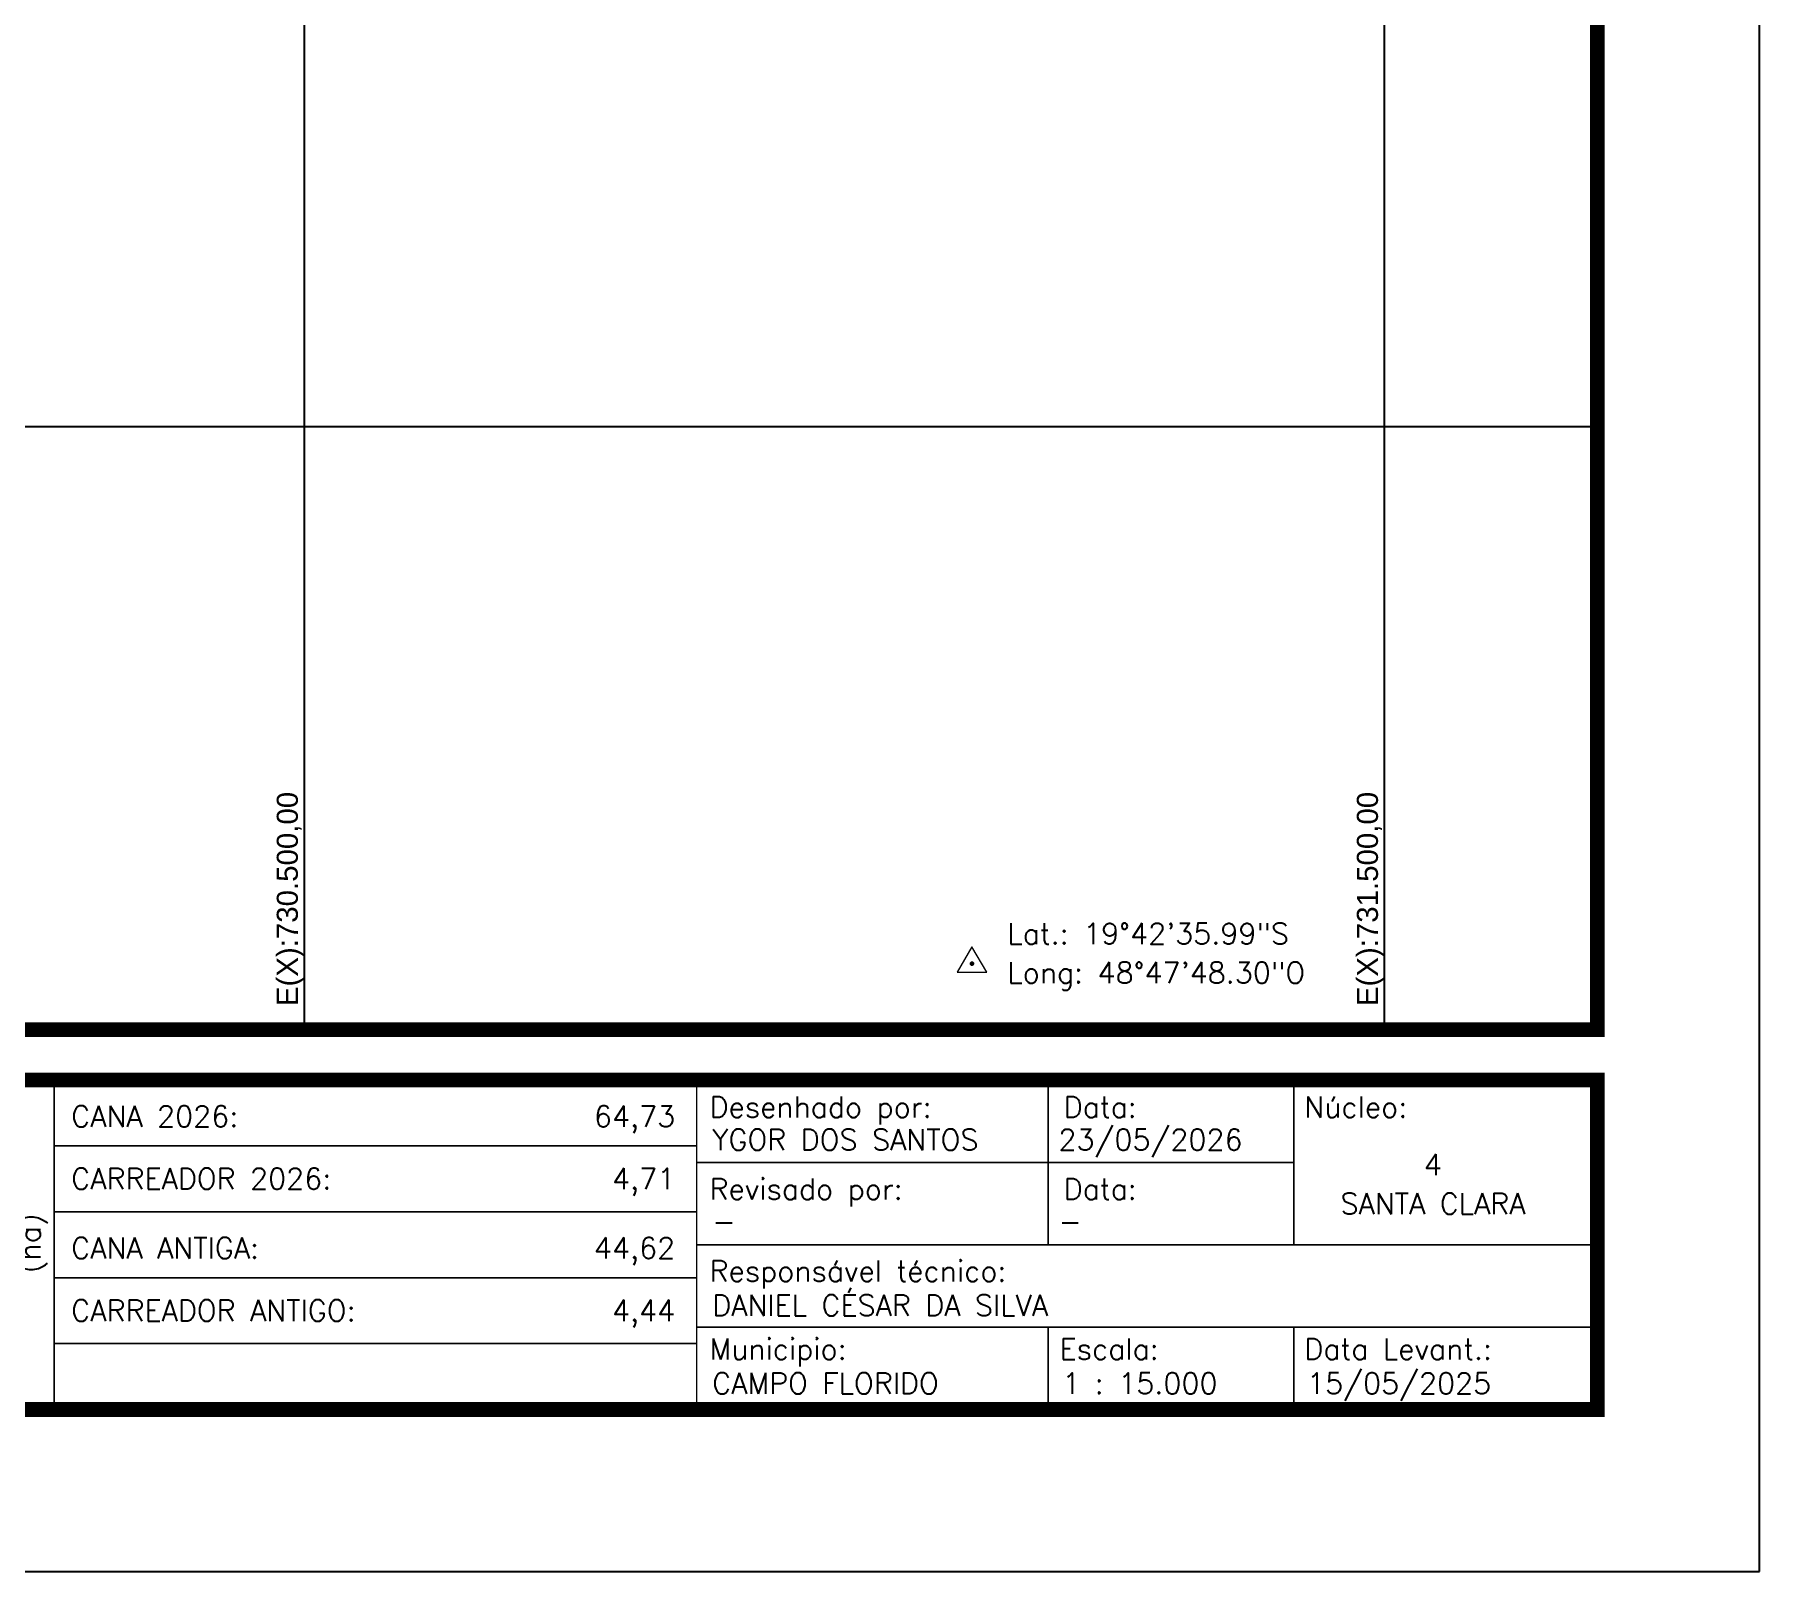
# Model space of a CAD drawing. Extents: x 728697 to 731847, y 7817040 to 7821495.
# Drawn here: x 730250 to 731847, y 7817040 to 7818463 of the extents above; entities that cross this region are included whole.
import ezdxf
from ezdxf.enums import TextEntityAlignment as Align

# ---------------------------------------------------------------- set-up
doc = ezdxf.new("R2010")
doc.units = 0
doc.header["$MEASUREMENT"] = 0
doc.linetypes.add('LIN0', pattern=[0])
for name, color, linetype in [('GRID', 8, 'Continuous'), ('Margem', 5, 'Continuous'), ('TEXTO', 7, 'Continuous')]:
    doc.layers.add(name, color=color, linetype=linetype)
doc.styles.add('SIMPLEX', font='simplex', dxfattribs={"height": 0.2})
doc.styles.get("Standard").update_dxf_attribs({"font": 'arial.ttf'})

msp = doc.modelspace()

# ---------------------------------------------------------------- linework, layer by layer
at = {"layer": 'GRID'}
for points in [[(731500, 7820176.9), (731500, 7817541.7)], [(730500, 7818989.4), (730500, 7817541.7)], [(731697.4, 7818100), (728847.4, 7818100)]]:
    msp.add_lwpolyline(points, dxfattribs=at)
at = {"layer": 'Margem', "color": 174, "linetype": 'LIN0', "flags": 128}
msp.add_lwpolyline([(731847.4, 7817040.1), (731847.4, 7821495.1), (728697.4, 7821495.1), (728697.4, 7817040.1)], close=True, dxfattribs=at)
at = {"layer": 'Margem', "color": 174, "linetype": 'LIN0', "const_width": 13.6, "flags": 128}
for points in [[(731697.4, 7817541.7), (731697.4, 7821345.1), (728847.4, 7821345.1), (728847.4, 7817541.7)], [(728847.4, 7817495.1), (731697.4, 7817495.1), (731697.4, 7817190.1), (728847.4, 7817190.1)]]:
    msp.add_lwpolyline(points, close=True, dxfattribs=at)
at = {"layer": 'Margem', "color": 174, "linetype": 'LIN0', "const_width": 1.51, "flags": 128}
for points in [[(730268.5, 7817495.1), (730268.5, 7817193.8)], [(730863.4, 7817495.1), (730863.4, 7817193.8)], [(731188.8, 7817342.6), (731188.8, 7817495.1)], [(731416.4, 7817342.6), (731416.4, 7817495.1)], [(730268.5, 7817434.1), (730863.4, 7817434.1)], [(730863.4, 7817418.8), (731416.4, 7817418.8)], [(730268.5, 7817373.1), (730863.4, 7817373.1)], [(730863.4, 7817342.6), (731697.6, 7817342.6)], [(730268.5, 7817312.1), (730863.4, 7817312.1)], [(730863.4, 7817266.3), (731697.5, 7817266.3)], [(731188.8, 7817266.3), (731188.8, 7817190.8)], [(731416.4, 7817266.3), (731416.4, 7817190.8)], [(730268.5, 7817251.1), (730863.4, 7817251.1)]]:
    msp.add_lwpolyline(points, dxfattribs=at)
at = {"layer": 'TEXTO', "color": 7, "lineweight": 9, "flags": 128}
msp.add_lwpolyline([(731104.7, 7817595.1), (731131.9, 7817595.1), (731118.3, 7817618.6)], close=True, dxfattribs=at)
at = {"layer": 'TEXTO', "color": 7, "lineweight": 9, "const_width": 2.12, "flags": 128}
msp.add_lwpolyline([(731117.2, 7817602.9, -1), (731119.4, 7817602.9, -1)], format="xyb", close=True, dxfattribs=at)

# ---------------------------------------------------------------- texts
at = {"layer": 'GRID'}
for s, p in [('E(X):730.500,00', (730500, 7817563.6)), ('E(X):731.500,00', (731500, 7817563.6))]:
    msp.add_text(s, height=19.5, rotation=90, dxfattribs=at).set_placement(p, align=Align.BOTTOM_LEFT)
at = {"layer": 'Margem', "color": 7, "linetype": 'Continuous', "style": 'SIMPLEX'}
for s, p in [('CANA 2026:', (730284.4, 7817471.3)), ('YGOR DOS SANTOS', (730877.8, 7817449.6)), ('23/05/2026', (731198.3, 7817449.6)), ('CARREADOR 2026:', (730284.4, 7817413.5)), ('-', (730877.8, 7817374)), ('-', (731198.3, 7817374)), ('CANA ANTIGA:', (730284.4, 7817349.3)), ('DANIEL CÉSAR DA SILVA', (730877.8, 7817296.2)), ('CARREADOR ANTIGO:', (730284.4, 7817291.5)), ('CAMPO FLORIDO', (730877.8, 7817224)), ('1 : 15.000', (731201.9, 7817224)), ('15/05/2025', (731428.5, 7817224))]:
    msp.add_text(s, height=19.5, dxfattribs=at).set_placement(p, align=Align.TOP_LEFT)
for s, p in [('64,73', (730843.5, 7817471.3)), ('4,71', (730843.5, 7817413.5)), ('44,62', (730843.5, 7817349.3)), ('4,44', (730843.5, 7817291.5))]:
    msp.add_text(s, height=19.5, dxfattribs=at).set_placement(p, align=Align.TOP_RIGHT)
at = {"layer": 'Margem', "color": 7, "linetype": 'Continuous', "lineweight": 9, "style": 'SIMPLEX'}
for s, p in [('Desenhado por:', (730875.3, 7817479.9)), ('Data:', (731203.2, 7817479.9)), ('Núcleo:', (731426, 7817479.9)), ('Revisado por:', (730875.3, 7817404)), ('Data:', (731203.2, 7817404)), ('Responsável técnico:', (730875.3, 7817328)), ('Municipio:', (730875.3, 7817255.8)), ('Escala:', (731199.3, 7817255.8)), ('Data Levant.:', (731426, 7817255.8))]:
    msp.add_text(s, height=19.5, dxfattribs=at).set_placement(p, align=Align.TOP_LEFT)
at = {"layer": 'Margem', "color": 7, "linetype": 'Continuous', "style": 'SIMPLEX'}
for s, p in [('4', (731545.1, 7817416.8)), ('SANTA CLARA', (731545.1, 7817380.8))]:
    msp.add_text(s, height=19.5, dxfattribs=at).set_placement(p, align=Align.MIDDLE_CENTER)
msp.add_text('(ha)', height=19.5, rotation=90, dxfattribs=at).set_placement((730246, 7817344.1), align=Align.MIDDLE_CENTER)
at = {"layer": 'TEXTO', "linetype": 'ByBlock', "style": 'SIMPLEX'}
for s, p in [('Lat.: 19°42\'35.99"S', (731151, 7817620.9, 985.2)), ('Long: 48°47\'48.30"O', (731151, 7817584.7, 985.2))]:
    msp.add_text(s, height=19.5, dxfattribs=at).set_placement(p)

doc.saveas('drawing.dxf')
